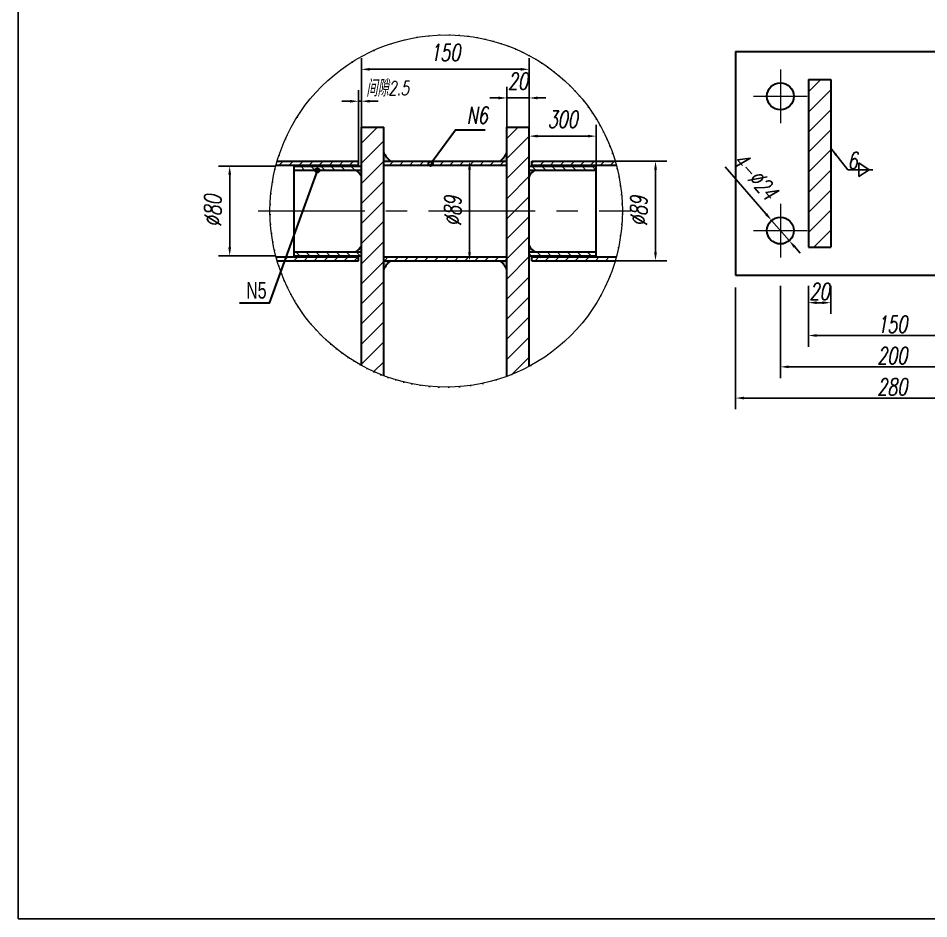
# Model space of a CAD drawing. Header units: millimetres. Extents: x -24082 to -8318, y -18393 to -12453.
# Drawn here: x -16718 to -13462, y -18393 to -15172 of the extents above; entities that cross this region are included whole.
import ezdxf

# ---------------------------------------------------------------- set-up
doc = ezdxf.new("R2010")
doc.units = ezdxf.units.MM
doc.header["$LTSCALE"] = 12
doc.linetypes.add('CENTER', pattern=[50.8, 31.75, -6.35, 6.35, -6.35])
for name, color, linetype, lineweight in [('1轮廓实线层', 1, 'Continuous', 30), ('3中心线层', 1, 'CENTER', 13), ('5剖面线层', 7, 'Continuous', 13), ('6文字层', 7, 'Continuous', 13), ('7标注层', 7, 'Continuous', 13), ('8符号标注层', 1, 'Continuous', 13)]:
    doc.layers.add(name, color=color, linetype=linetype, lineweight=lineweight)
doc.layers.add('图框', color=5, linetype='Continuous')
doc.layers.add('标注2', color=2, linetype='Continuous')
doc.styles.add('ffdb', font='italc1.shx', dxfattribs={"width": 0.7, "bigfont": 'fsdb.shx'})
doc.styles.add('HZTXT', font='italc1.shx', dxfattribs={"width": 0.75, "bigfont": 'fsdb.shx'})
doc.styles.add('PC_TEXTSTYLE', font='fsdb_e.shx', dxfattribs={"width": 0.708, "bigfont": 'fsdb.shx'})
doc.dimstyles.new('TH_GBDIM', dxfattribs={"dimscale": 20, "dimtxt": 3, "dimasz": 1.5, "dimexe": 2, "dimexo": 0, "dimgap": 1.5, "dimtad": 1, "dimdec": 1, "dimzin": 0, "dimdsep": 46, "dimtxsty": 'HZTXT', "dimcen": 2.5, "dimclrd": 6, "dimclre": 6, "dimclrt": 6, "dimadec": 0, "dimazin": 0, "dimtfac": 0.714286, "dimtdec": 1, "dimtmove": 0, "dimatfit": 3, "dimfxl": 1, "dimtolj": 1, "dimtzin": 0, "dimarcsym": 0})
pattern_1 = [(45, (-16161.565, -16864.6), (-17.9605, 17.9605), [])]
pattern_2 = [(135, (-16161.565, -16864.6), (-17.9605, -17.9605), [])]

# ---------------------------------------------------------------- blocks, each defined once
blk = doc.blocks.new('*D587')
at = {"layer": '7标注层', "lineweight": -2}
for p, q in [((-14152.6, -16134.9), (-14152.6, -16570.9)), ((-13032.6, -16132), (-13032.6, -16570.9)), ((-14122.6, -16530.9), (-13062.6, -16530.9))]:
    blk.add_line(p, q, dxfattribs=at)
at = {"layer": '7标注层'}
for points in [[(-14122.6, -16525.9), (-14122.6, -16535.9), (-14152.6, -16530.9)], [(-13062.6, -16525.9), (-13062.6, -16535.9), (-13032.6, -16530.9)]]:
    blk.add_solid(points, dxfattribs=at)
at = {"layer": 'Defpoints', "color": 0}
for p in [(-14152.6, -16134.9), (-13032.6, -16132), (-13032.6, -16530.9)]:
    blk.add_point(p, dxfattribs=at)
at = {"layer": '7标注层', "insert": (-13592.6, -16490.9), "char_height": 60, "attachment_point": 5, "style": 'ffdb'}
blk.add_mtext('\\A1;280{}{}', dxfattribs=at)
blk = doc.blocks.new('*D599')
at = {"layer": '7标注层', "lineweight": -2}
for p, q in [((-15800.8, -15701.9), (-16001.9, -15701.9)), ((-15961.9, -15991.9), (-15961.9, -15731.9)), ((-15800.8, -16021.9), (-16001.9, -16021.9))]:
    blk.add_line(p, q, dxfattribs=at)
at = {"layer": '7标注层'}
for points in [[(-15966.9, -15731.9), (-15956.9, -15731.9), (-15961.9, -15701.9)], [(-15966.9, -15991.9), (-15956.9, -15991.9), (-15961.9, -16021.9)]]:
    blk.add_solid(points, dxfattribs=at)
at = {"layer": 'Defpoints', "color": 0}
for p in [(-15961.9, -15701.9), (-15800.8, -15701.9), (-15800.8, -16021.9)]:
    blk.add_point(p, dxfattribs=at)
at = {"layer": '7标注层', "insert": (-16021.9, -15861.9), "char_height": 60, "attachment_point": 5, "rotation": 90, "style": 'HZTXT'}
blk.add_mtext('\\A1;%%c80{}{}', dxfattribs=at)
blk = doc.blocks.new('*D600')
at = {"layer": '7标注层', "lineweight": -2}
for p, q in [((-14190.4, -15704.4), (-14043.8, -15872.9)), ((-13961.1, -15967.9), (-14024.1, -15895.5)), ((-13941.4, -15990.6), (-13921.7, -16013.2))]:
    blk.add_line(p, q, dxfattribs=at)
at = {"layer": '7标注层'}
for points in [[(-14040.1, -15869.6), (-14047.6, -15876.2), (-14024.1, -15895.5)], [(-13937.7, -15987.3), (-13945.2, -15993.8), (-13961.1, -15967.9)]]:
    blk.add_solid(points, dxfattribs=at)
at = {"layer": 'Defpoints', "color": 0}
for p in [(-14024.1, -15895.5), (-13961.1, -15967.9)]:
    blk.add_point(p, dxfattribs=at)
at = {"layer": '7标注层', "insert": (-14081.7, -15737.9), "char_height": 60, "attachment_point": 5, "rotation": 311.0298, "style": 'ffdb'}
blk.add_mtext('\\A1;4-%%c24{}{}', dxfattribs=at)
blk = doc.blocks.new('*D601')
at = {"layer": '7标注层', "lineweight": -2}
for p, q in [((-14971.1, -15561.9), (-14971.1, -15417.7)), ((-14891.1, -15561.9), (-14891.1, -15417.7)), ((-15001.1, -15457.7), (-15031.1, -15457.7)), ((-14891.1, -15457.7), (-14971.1, -15457.7)), ((-14861.1, -15457.7), (-14831.1, -15457.7))]:
    blk.add_line(p, q, dxfattribs=at)
at = {"layer": '7标注层'}
for points in [[(-15001.1, -15452.7), (-15001.1, -15462.7), (-14971.1, -15457.7)], [(-14861.1, -15452.7), (-14861.1, -15462.7), (-14891.1, -15457.7)]]:
    blk.add_solid(points, dxfattribs=at)
at = {"layer": 'Defpoints', "color": 0}
for p in [(-14971.1, -15457.7), (-14971.1, -15561.9), (-14891.1, -15561.9)]:
    blk.add_point(p, dxfattribs=at)
at = {"layer": '7标注层', "insert": (-14931.1, -15397.7), "char_height": 60, "attachment_point": 5, "style": 'ffdb'}
blk.add_mtext('\\A1;20', dxfattribs=at)
blk = doc.blocks.new('*D602')
at = {"layer": '6文字层', "lineweight": -2}
for p, q in [((-15501.1, -15683.9), (-15501.1, -15429.4)), ((-15491.1, -15561.9), (-15491.1, -15429.4)), ((-15531.1, -15469.4), (-15561.1, -15469.4)), ((-15491.1, -15469.4), (-15501.1, -15469.4)), ((-15461.1, -15469.4), (-15431.1, -15469.4))]:
    blk.add_line(p, q, dxfattribs=at)
at = {"layer": '6文字层'}
for points in [[(-15531.1, -15464.4), (-15531.1, -15474.4), (-15501.1, -15469.4)], [(-15461.1, -15464.4), (-15461.1, -15474.4), (-15491.1, -15469.4)]]:
    blk.add_solid(points, dxfattribs=at)
at = {"layer": 'Defpoints', "color": 0}
for p in [(-15501.1, -15469.4), (-15491.1, -15561.9), (-15501.1, -15683.9)]:
    blk.add_point(p, dxfattribs=at)
at = {"layer": '6文字层', "insert": (-15397.4, -15422.7), "char_height": 60, "attachment_point": 5, "style": 'ffdb'}
blk.add_mtext('\\A1;间隙\\H49;2.5', dxfattribs=at)
blk = doc.blocks.new('*D603')
at = {"layer": '7标注层', "lineweight": -2}
for p, q in [((-15491.1, -15561.9), (-15491.1, -15315.2)), ((-14891.1, -15561.9), (-14891.1, -15315.2)), ((-14921.1, -15355.2), (-15461.1, -15355.2))]:
    blk.add_line(p, q, dxfattribs=at)
at = {"layer": '7标注层'}
for points in [[(-15461.1, -15350.2), (-15461.1, -15360.2), (-15491.1, -15355.2)], [(-14921.1, -15350.2), (-14921.1, -15360.2), (-14891.1, -15355.2)]]:
    blk.add_solid(points, dxfattribs=at)
at = {"layer": 'Defpoints', "color": 0}
for p in [(-15491.1, -15355.2), (-15491.1, -15561.9), (-14891.1, -15561.9)]:
    blk.add_point(p, dxfattribs=at)
at = {"layer": '7标注层', "insert": (-15191.1, -15295.2), "char_height": 60, "attachment_point": 5, "style": 'ffdb'}
blk.add_mtext('\\A1;150{}{}', dxfattribs=at)
blk = doc.blocks.new('*D604')
at = {"layer": '7标注层', "lineweight": -2}
for p, q in [((-14621.6, -15683.9), (-14399.2, -15683.9)), ((-14439.2, -15713.9), (-14439.2, -16009.9)), ((-14618.4, -16039.9), (-14399.2, -16039.9))]:
    blk.add_line(p, q, dxfattribs=at)
at = {"layer": '7标注层'}
for points in [[(-14444.2, -15713.9), (-14434.2, -15713.9), (-14439.2, -15683.9)], [(-14444.2, -16009.9), (-14434.2, -16009.9), (-14439.2, -16039.9)]]:
    blk.add_solid(points, dxfattribs=at)
at = {"layer": 'Defpoints', "color": 0}
for p in [(-14621.6, -15683.9), (-14618.4, -16039.9), (-14439.2, -16039.9)]:
    blk.add_point(p, dxfattribs=at)
at = {"layer": '7标注层', "insert": (-14499.2, -15861.9), "char_height": 60, "attachment_point": 5, "rotation": 90, "style": 'ffdb'}
blk.add_mtext('\\A1;%%c89{}{}', dxfattribs=at)
blk = doc.blocks.new('*D605')
at = {"layer": '7标注层', "lineweight": -2}
for p, q in [((-15191.1, -15683.9), (-15064.3, -15683.9)), ((-15104.3, -15713.9), (-15104.3, -16009.9)), ((-15191.1, -16039.9), (-15064.3, -16039.9))]:
    blk.add_line(p, q, dxfattribs=at)
at = {"layer": '7标注层'}
for points in [[(-15109.3, -15713.9), (-15099.3, -15713.9), (-15104.3, -15683.9)], [(-15109.3, -16009.9), (-15099.3, -16009.9), (-15104.3, -16039.9)]]:
    blk.add_solid(points, dxfattribs=at)
at = {"layer": 'Defpoints', "color": 0}
for p in [(-15191.1, -15683.9), (-15191.1, -16039.9), (-15104.3, -16039.9)]:
    blk.add_point(p, dxfattribs=at)
at = {"layer": '7标注层', "insert": (-15164.3, -15861.9), "char_height": 60, "attachment_point": 5, "rotation": 90, "style": 'ffdb'}
blk.add_mtext('\\A1;%%c89{}{}', dxfattribs=at)
blk = doc.blocks.new('*D606')
at = {"layer": '7标注层', "lineweight": -2}
for p, q in [((-14891.1, -15561.9), (-14891.1, -15634.2)), ((-14651.1, -15701.9), (-14651.1, -15554.2)), ((-14681.1, -15594.2), (-14861.1, -15594.2))]:
    blk.add_line(p, q, dxfattribs=at)
at = {"layer": '7标注层'}
for points in [[(-14861.1, -15589.2), (-14861.1, -15599.2), (-14891.1, -15594.2)], [(-14681.1, -15589.2), (-14681.1, -15599.2), (-14651.1, -15594.2)]]:
    blk.add_solid(points, dxfattribs=at)
at = {"layer": 'Defpoints', "color": 0}
for p in [(-14891.1, -15561.9), (-14891.1, -15594.2), (-14651.1, -15701.9)]:
    blk.add_point(p, dxfattribs=at)
at = {"layer": '7标注层', "insert": (-14771.1, -15534.2), "char_height": 60, "attachment_point": 5, "style": 'ffdb'}
blk.add_mtext('\\A1;300{}{}', dxfattribs=at)
blk = doc.blocks.new('*D607')
at = {"layer": '7标注层', "lineweight": -2}
for p, q in [((-13892.6, -16129.2), (-13892.6, -16347.2)), ((-13292.6, -16137.8), (-13292.6, -16347.2)), ((-13322.6, -16307.2), (-13862.6, -16307.2))]:
    blk.add_line(p, q, dxfattribs=at)
at = {"layer": '7标注层'}
for points in [[(-13862.6, -16302.2), (-13862.6, -16312.2), (-13892.6, -16307.2)], [(-13322.6, -16302.2), (-13322.6, -16312.2), (-13292.6, -16307.2)]]:
    blk.add_solid(points, dxfattribs=at)
at = {"layer": 'Defpoints', "color": 0}
for p in [(-13892.6, -16129.2), (-13292.6, -16137.8), (-13892.6, -16307.2)]:
    blk.add_point(p, dxfattribs=at)
at = {"layer": '7标注层', "insert": (-13592.6, -16267.2), "char_height": 60, "attachment_point": 5, "style": 'ffdb'}
blk.add_mtext('\\A1;150{}{}', dxfattribs=at)
blk = doc.blocks.new('*D608')
at = {"layer": '7标注层', "lineweight": -2}
for p, q in [((-13992.6, -16129.2), (-13992.6, -16459.2)), ((-13192.6, -16134.9), (-13192.6, -16459.2)), ((-13222.6, -16419.2), (-13962.6, -16419.2))]:
    blk.add_line(p, q, dxfattribs=at)
at = {"layer": '7标注层'}
for points in [[(-13962.6, -16414.2), (-13962.6, -16424.2), (-13992.6, -16419.2)], [(-13222.6, -16414.2), (-13222.6, -16424.2), (-13192.6, -16419.2)]]:
    blk.add_solid(points, dxfattribs=at)
at = {"layer": 'Defpoints', "color": 0}
for p in [(-13992.6, -16129.2), (-13192.6, -16134.9), (-13992.6, -16419.2)]:
    blk.add_point(p, dxfattribs=at)
at = {"layer": '7标注层', "insert": (-13592.6, -16379.2), "char_height": 60, "attachment_point": 5, "style": 'ffdb'}
blk.add_mtext('\\A1;200{}{}', dxfattribs=at)
blk = doc.blocks.new('*D609')
at = {"layer": '7标注层', "lineweight": -2}
for p, q in [((-13892.6, -16129.2), (-13892.6, -16229.8)), ((-13812.6, -16129.2), (-13812.6, -16229.8)), ((-13862.6, -16189.8), (-13842.6, -16189.8))]:
    blk.add_line(p, q, dxfattribs=at)
at = {"layer": '7标注层'}
for points in [[(-13862.6, -16184.8), (-13862.6, -16194.8), (-13892.6, -16189.8)], [(-13842.6, -16184.8), (-13842.6, -16194.8), (-13812.6, -16189.8)]]:
    blk.add_solid(points, dxfattribs=at)
at = {"layer": 'Defpoints', "color": 0}
for p in [(-13892.6, -16129.2), (-13812.6, -16129.2), (-13812.6, -16189.8)]:
    blk.add_point(p, dxfattribs=at)
at = {"layer": '7标注层', "insert": (-13852.6, -16149.8), "char_height": 60, "attachment_point": 5, "style": 'ffdb'}
blk.add_mtext('\\A1;20{}{}', dxfattribs=at)
blk = doc.blocks.new('_DOTBLANK')
at = {"color": 0, "linetype": 'ByBlock'}
blk.add_line((-0.5, 0), (-1, 0), dxfattribs=at)
blk.add_circle((0, 0), 0.5, dxfattribs=at)

msp = doc.modelspace()

# ---------------------------------------------------------------- hatches: boundary and pattern name
at = {"layer": '5剖面线层'}
h = msp.add_hatch(dxfattribs=at)
h.set_pattern_fill('ANSI31', color=256, scale=8, style=0)
h.set_pattern_definition(pattern_1)
h.paths.add_polyline_path([(-15792.106, -15683.857), (-15501.122, -15683.857), (-15501.122, -15697.857), (-15796.054, -15697.857, 0.06593161), (-15817.774, -15861.857, 1), (-14557.748, -15861.857, 0.86613947)], flags=17)
h.paths.add_polyline_path([(-15817.774, -15861.857, 0.06593161), (-15796.054, -16025.857), (-15501.122, -16025.857), (-15501.122, -16039.857), (-15792.106, -16039.857, 0.86613947), (-14557.748, -15861.857, 1)], flags=17)
h = msp.add_hatch(dxfattribs=at)
h.set_pattern_fill('ANSI31', color=256, scale=8, style=0)
h.set_pattern_definition(pattern_1)
h.paths.add_polyline_path([(-15817.774, -15861.857, 1), (-14557.748, -15861.857, 0.06593161), (-14579.468, -15697.857), (-14881.122, -15697.857), (-14881.122, -15683.857), (-14583.416, -15683.857, 0.86613947)], flags=17)
h.paths.add_polyline_path([(-15817.774, -15861.857, 0.86613947), (-14583.416, -16039.857), (-14881.122, -16039.857), (-14881.122, -16025.857), (-14579.468, -16025.857, 0.06593161), (-14557.748, -15861.857, 1)], flags=17)
h = msp.add_hatch(dxfattribs=at)
h.set_pattern_fill('ANSI31', color=256, scale=16, style=0)
h.set_pattern_definition([(45, (-16529.195, -16923.325), (-35.921, 35.921), [])])
h.paths.add_polyline_path([(-13892.628, -15991.723), (-13812.628, -15991.723), (-13812.628, -15391.723), (-13892.628, -15391.723)])
h.paths.add_polyline_path([(-13372.628, -15991.723), (-13292.628, -15991.723), (-13292.628, -15391.723), (-13372.628, -15391.723)])
h = msp.add_hatch(dxfattribs=at)
h.set_pattern_fill('ANSI31', color=256, scale=16, style=0)
h.set_pattern_definition([(45, (-16161.565, -16864.6), (-35.921, 35.921), [])])
h.paths.add_polyline_path([(-15491.122, -15861.857), (-15411.122, -15861.857), (-15411.122, -15561.857), (-15491.122, -15561.857)])
h.paths.add_polyline_path([(-15411.122, -15861.857), (-15491.122, -15861.857), (-15491.122, -16414.025, 0.03500612), (-15411.122, -16450.947)])
h.paths.add_polyline_path([(-14891.122, -15561.857), (-14971.122, -15561.857), (-14971.122, -15861.857), (-14891.122, -15861.857)])
h.paths.add_polyline_path([(-14891.122, -15861.857), (-14971.122, -15861.857), (-14971.122, -16453.452, 0.03481909), (-14891.122, -16417.665)])
h = msp.add_hatch(color=256, dxfattribs=at)
h.paths.add_polyline_path([(-15411.122, -15652.683), (-15411.122, -15683.857), (-15387.214, -15683.857, -0.11159098)])
h.paths.add_polyline_path([(-14971.122, -15683.857), (-14971.122, -15652.683, -0.11159098), (-14995.03, -15683.857)])
h.paths.add_polyline_path([(-14971.122, -16071.031), (-14971.122, -16039.857), (-14995.03, -16039.857, -0.11159098)])
h.paths.add_polyline_path([(-15411.122, -16039.857), (-15411.122, -16071.031, -0.11159098), (-15387.214, -16039.857)])
h = msp.add_hatch(dxfattribs=at)
h.set_pattern_fill('ANSI31', color=256, scale=8, style=0)
h.set_pattern_definition(pattern_1)
h.paths.add_polyline_path([(-15411.122, -15683.857), (-15411.122, -15697.857), (-14971.122, -15697.857), (-14971.122, -15683.857)])
h.paths.add_polyline_path([(-15411.122, -16025.857), (-15411.122, -16039.857), (-14971.122, -16039.857), (-14971.122, -16025.857)])
h = msp.add_hatch(dxfattribs=at)
h.set_pattern_fill('ANSI31', color=256, scale=8, angle=90, style=0)
h.set_pattern_definition(pattern_2)
h.paths.add_polyline_path([(-15491.122, -15715.857), (-15491.122, -15701.857), (-15731.122, -15701.857), (-15731.122, -15715.857)])
h.paths.add_polyline_path([(-15491.122, -16021.857), (-15491.122, -16007.857), (-15731.122, -16007.857), (-15731.122, -16021.857)])
h = msp.add_hatch(color=256, dxfattribs=at)
h.paths.add_polyline_path([(-15513.576, -15715.857, -0.21151326), (-15491.122, -15738.825), (-15491.122, -15715.857)])
h.paths.add_polyline_path([(-15513.576, -16007.857), (-15491.122, -16007.857), (-15491.122, -15984.89, -0.21151326)])
h.paths.add_polyline_path([(-14891.122, -16007.857), (-14868.668, -16007.857, -0.21151326), (-14891.122, -15984.89)])
h.paths.add_polyline_path([(-14868.668, -15715.857), (-14891.122, -15715.857), (-14891.122, -15738.825, -0.21151326)])
h = msp.add_hatch(dxfattribs=at)
h.set_pattern_fill('ANSI31', color=256, scale=8, angle=90, style=0)
h.set_pattern_definition(pattern_2)
h.paths.add_polyline_path([(-14891.122, -15701.857), (-14891.122, -15715.857), (-14651.122, -15715.857), (-14651.122, -15701.857)])
h.paths.add_polyline_path([(-14891.122, -16007.857), (-14891.122, -16021.857), (-14651.122, -16021.857), (-14651.122, -16007.857)])

# ---------------------------------------------------------------- linework, layer by layer
for points in [[(-16718.125, -12453.117), (-8318.125, -12453.117), (-8318.125, -18393.117), (-16718.125, -18393.117)], [(-8318.125, -12453.118), (-8318.125, -18393.118), (-16718.125, -18393.118), (-16718.125, -12453.118)]]:
    msp.add_lwpolyline(points, close=True)
at = {"color": 7}
msp.add_lwpolyline([(-16718.125, -18393.118), (-8318.125, -18393.118), (-8318.125, -12453.118), (-16718.125, -12453.118)], close=True, dxfattribs=at)
at = {"layer": '1轮廓实线层'}
for p, q in [((-14152.628, -15291.723), (-14152.628, -16091.723)), ((-14152.628, -15291.723), (-13032.628, -15291.723)), ((-13892.628, -15391.723), (-13892.628, -15991.723)), ((-13892.628, -15391.723), (-13812.628, -15391.723)), ((-13812.628, -15391.723), (-13812.628, -15991.723)), ((-15491.122, -16414.025), (-15491.122, -15561.857)), ((-15491.122, -15561.857), (-15411.122, -15561.857)), ((-15411.122, -16450.947), (-15411.122, -15561.857)), ((-14971.122, -16453.452), (-14971.122, -15561.857)), ((-14971.122, -15561.857), (-14891.122, -15561.857)), ((-14891.122, -16417.665), (-14891.122, -15561.857)), ((-15792.106, -15683.857), (-15501.122, -15683.857)), ((-15501.122, -15701.857), (-15501.122, -15683.857)), ((-15411.122, -15683.857), (-14971.122, -15683.857)), ((-14881.122, -15701.857), (-14881.122, -15683.857)), ((-14881.122, -15683.857), (-14583.416, -15683.857)), ((-15796.054, -15697.857), (-15501.122, -15697.857)), ((-15731.122, -15701.857), (-15491.122, -15701.857)), ((-15731.122, -16021.857), (-15731.122, -15701.857)), ((-15731.122, -15715.857), (-15491.122, -15715.857)), ((-15411.122, -15697.857), (-14971.122, -15697.857)), ((-14891.122, -15701.857), (-14651.122, -15701.857)), ((-14891.122, -15715.857), (-14651.122, -15715.857)), ((-14881.122, -15697.857), (-14579.468, -15697.857)), ((-14651.122, -16021.857), (-14651.122, -15701.857)), ((-15731.122, -16007.857), (-15491.122, -16007.857)), ((-14891.122, -16007.857), (-14651.122, -16007.857)), ((-13892.628, -15991.723), (-13812.628, -15991.723)), ((-15796.054, -16025.857), (-15501.122, -16025.857)), ((-15792.106, -16039.857), (-15501.122, -16039.857)), ((-15731.122, -16021.857), (-15491.122, -16021.857)), ((-15501.122, -16039.857), (-15501.122, -16021.857)), ((-15411.122, -16025.857), (-14971.122, -16025.857)), ((-15411.122, -16039.857), (-14971.122, -16039.857)), ((-14891.122, -16021.857), (-14651.122, -16021.857)), ((-14881.122, -16039.857), (-14881.122, -16021.857)), ((-14881.122, -16025.857), (-14579.468, -16025.857)), ((-14881.122, -16039.857), (-14583.416, -16039.857)), ((-14152.628, -16091.723), (-13032.628, -16091.723))]:
    msp.add_line(p, q, dxfattribs=at)
at = {"layer": '1轮廓实线层', "color": 6}
for points in [[(-15233.855, -15680.168), (-15154.468, -15571.701), (-15048.388, -15571.701)], [(-15653.698, -15731.754), (-15821.182, -16191.301), (-15927.262, -16191.301)]]:
    msp.add_lwpolyline(points, dxfattribs=at)
at = {"layer": '1轮廓实线层'}
for centre in [(-13992.628, -15451.723), (-13992.628, -15931.723)]:
    msp.add_circle(centre, 48, dxfattribs=at)
for centre, radius, start, end in [((-15330.198, -15615.375), 89.11, 204.751055, 230.220454), ((-15052.046, -15615.375), 89.11, 309.779546, 335.248945), ((-15528.281, -15752.694), 39.663, 20.466998, 68.238179), ((-14853.963, -15752.694), 39.663, 111.761821, 159.533002), ((-15528.281, -15971.021), 39.663, 291.761821, 339.533002), ((-14853.963, -15971.021), 39.663, 200.466998, 248.238179), ((-15330.198, -16108.339), 89.11, 129.779546, 155.248945), ((-15052.046, -16108.339), 89.11, 24.751055, 50.220454)]:
    msp.add_arc(centre, radius, start, end, dxfattribs=at)
at = {"layer": '3中心线层', "color": 2}
for p, q in [((-13992.628, -15355.723), (-13992.628, -15547.723)), ((-14088.628, -15451.723), (-13896.628, -15451.723)), ((-13992.628, -15835.723), (-13992.628, -16027.723)), ((-15860.208, -15861.857), (-14526.935, -15861.857)), ((-14088.628, -15931.723), (-13896.628, -15931.723))]:
    msp.add_line(p, q, dxfattribs=at)
at = {"layer": '8符号标注层', "color": 3}
msp.add_circle((-15187.761, -15861.857), 630.013, dxfattribs=at)
at = {"layer": '图框', "color": 0, "linetype": 'Continuous'}
msp.add_lwpolyline([(-16718.125, -18393.118), (-16718.125, -12453.118), (-8318.125, -12453.118), (-8318.125, -18393.118), (-16718.125, -18393.118)], dxfattribs=at)
at = {"layer": '标注2'}
for p, q in [((-13812.628, -15636.82), (-13751.462, -15714.489)), ((-13712.712, -15738.989), (-13712.712, -15689.989)), ((-13712.712, -15689.989), (-13675.212, -15714.489)), ((-13751.462, -15714.489), (-13662.606, -15714.489)), ((-13675.212, -15714.489), (-13712.712, -15738.989))]:
    msp.add_line(p, q, dxfattribs=at)
msp.add_lwpolyline([(-13812.628, -15636.82, 0, 8.75, 0), (-13793.294, -15661.371, 8.75, 8.75, 0)], format="xyseb", dxfattribs=at)

# ---------------------------------------------------------------- block references
at = {"layer": '1轮廓实线层', "color": 1, "yscale": 16, "zscale": 16}
for p, xscale, rotation in [((-15243.304, -15693.079), 16.00000000000057, 233.7996683942775), ((-15648.219, -15716.721), 15.99999999999934, 69.97543015671725)]:
    msp.add_blockref('_DOTBLANK', p, dxfattribs=dict(at, xscale=xscale, rotation=rotation))

# ---------------------------------------------------------------- texts
at = {"layer": '6文字层', "color": 6, "char_height": 60, "attachment_point": 4}
for s, insert, style in [('N6', (-15114.468, -15519.701), 'ffdb'), ('N5', (-15902.644, -16145.688), 'PC_TEXTSTYLE')]:
    msp.add_mtext(s, dxfattribs=dict(at, insert=insert, style=style))
at = {"layer": '标注2', "style": 'ffdb', "width": 0.7}
msp.add_text('6', height=60, dxfattribs=at).set_placement((-13752.537, -15711.489))

# ---------------------------------------------------------------- dimensions: what is measured, and where the dimension line sits
at = {"layer": '6文字层'}
dim = msp.add_linear_dim(base=(-15501.122, -15469.441), p1=(-15491.122, -15561.857), p2=(-15501.122, -15683.857), text='间隙\\H49;2.5', dimstyle='TH_GBDIM', override={"dimtxsty": 'ffdb', "dimclrd": 256, "dimclre": 256, "dimclrt": 256, "dimtmove": 2}, dxfattribs=at)
dim.commit()
dim.dimension.update_dxf_attribs({"geometry": '*D602', "text_midpoint": (-15397.354, -15422.727), "dimtype": 160})
at = {"layer": '7标注层'}
for base, p1, p2, text, override, picture, middle in [((-15491.122, -15355.155), (-14891.122, -15561.857), (-15491.122, -15561.857), '150{}{}', {"dimtxsty": 'ffdb', "dimclrd": 256, "dimclre": 256, "dimclrt": 256}, '*D603', (-15191.122, -15295.155)), ((-14891.122, -15594.157), (-14651.122, -15701.857), (-14891.122, -15561.857), '300{}{}', {"dimtxsty": 'ffdb', "dimclrd": 256, "dimclre": 256, "dimclrt": 256}, '*D606', (-14771.122, -15534.157)), ((-13032.628, -16530.852), (-14152.628, -16134.901), (-13032.628, -16132.037), '280{}{}', {"dimgap": 0.5, "dimtxsty": 'ffdb', "dimclrd": 256, "dimclre": 256, "dimclrt": 256}, '*D587', (-13592.628, -16490.852)), ((-13992.628, -16419.175), (-13192.628, -16134.901), (-13992.628, -16129.174), '200{}{}', {"dimgap": 0.5, "dimtxsty": 'ffdb', "dimclrd": 256, "dimclre": 256, "dimclrt": 256}, '*D608', (-13592.628, -16379.175)), ((-13892.628, -16307.218), (-13292.628, -16137.764), (-13892.628, -16129.174), '150{}{}', {"dimgap": 0.5, "dimtxsty": 'ffdb', "dimclrd": 256, "dimclre": 256, "dimclrt": 256}, '*D607', (-13592.628, -16267.218))]:
    dim = msp.add_linear_dim(base=base, p1=p1, p2=p2, text=text, dimstyle='TH_GBDIM', override=override, dxfattribs=at)
    dim.commit()
    dim.dimension.update_dxf_attribs({"geometry": picture, "text_midpoint": middle})
for base, p1, p2, text, override, picture, middle in [((-14971.122, -15457.697), (-14891.122, -15561.857), (-14971.122, -15561.857), '20', {"dimtxsty": 'ffdb', "dimclrd": 256, "dimclre": 256, "dimclrt": 256}, '*D601', (-14931.122, -15457.697)), ((-13812.628, -16189.809), (-13892.628, -16129.174), (-13812.628, -16129.174), '20{}{}', {"dimgap": 0.5, "dimtxsty": 'ffdb', "dimclrd": 256, "dimclre": 256, "dimclrt": 256}, '*D609', (-13852.628, -16189.809))]:
    dim = msp.add_linear_dim(base=base, p1=p1, p2=p2, text=text, dimstyle='TH_GBDIM', override=override, dxfattribs=at)
    dim.commit()
    dim.dimension.update_dxf_attribs({"geometry": picture, "text_midpoint": middle, "dimtype": 160})
dim = msp.add_diameter_dim_2p(p1=(-13961.118, -15967.932), p2=(-14024.138, -15895.513), text='4-%%c24{}{}', dimstyle='TH_GBDIM', override={"dimtxsty": 'ffdb', "dimclrd": 256, "dimclre": 256, "dimclrt": 256}, dxfattribs=at)
dim.commit()
dim.dimension.update_dxf_attribs({"geometry": '*D600', "text_midpoint": (-14081.72, -15737.942)})
for base, p1, p2, text, override, picture, middle in [((-15104.254, -16039.857), (-15191.122, -15683.857), (-15191.122, -16039.857), '%%c89{}{}', {"dimtxsty": 'ffdb', "dimclrd": 256, "dimclre": 256, "dimclrt": 256}, '*D605', (-15164.254, -15861.857)), ((-14439.175, -16039.857), (-14621.612, -15683.857), (-14618.401, -16039.857), '%%c89{}{}', {"dimtxsty": 'ffdb', "dimclrd": 256, "dimclre": 256, "dimclrt": 256}, '*D604', (-14499.175, -15861.857)), ((-15961.927, -15701.857), (-15800.841, -16021.857), (-15800.841, -15701.857), '%%c80{}{}', {"dimclrd": 256, "dimclre": 256, "dimclrt": 256}, '*D599', (-16021.927, -15861.857))]:
    dim = msp.add_linear_dim(base=base, p1=p1, p2=p2, angle=90, text=text, dimstyle='TH_GBDIM', override=override, dxfattribs=at)
    dim.commit()
    dim.dimension.update_dxf_attribs({"geometry": picture, "text_midpoint": middle})

doc.saveas('drawing.dxf')
